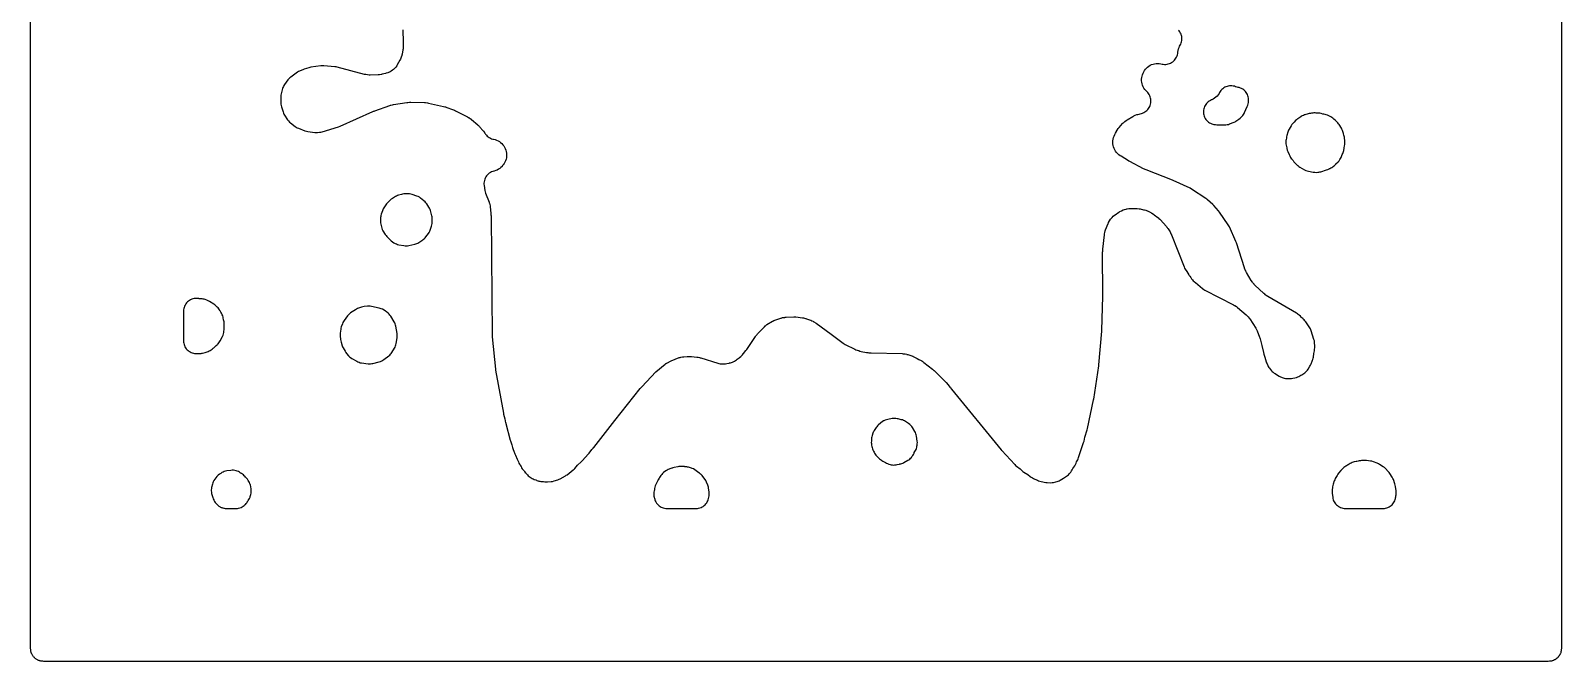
# Model space of a CAD drawing. Header units: millimetres. Extents: x 0 to 300, y 0 to 300.
# Drawn here: x -0.1 to 300.1, y -0.1 to 123.6 of the extents above; entities that cross this region are included whole.
import ezdxf

# ---------------------------------------------------------------- set-up
doc = ezdxf.new("R2010")
doc.units = ezdxf.units.MM
doc.layers.add('CUT', color=7, linetype='CONTINUOUS')

msp = doc.modelspace()

# ---------------------------------------------------------------- linework, layer by layer
at = {"layer": 'CUT'}
for points in [[(300.1485, 297.0125), (300.1485, 2.4114), (300.1339, 2.114), (300.1297, 2.0799), (300.102, 1.893), (300.1003, 1.8816), (300.099, 1.8729), (300.0988, 1.8714), (300.0921, 1.8413), (300.0901, 1.8332), (300.0714, 1.7586), (300.0401, 1.6336), (300.0327, 1.611), (300.0239, 1.5857), (300.0128, 1.5547), (299.9584, 1.4029), (299.9516, 1.3872), (299.9353, 1.3518), (299.8932, 1.2629), (299.8922, 1.2608), (299.8832, 1.2418), (299.8547, 1.1814), (299.8494, 1.172), (299.8251, 1.1303), (299.8173, 1.1173), (299.8036, 1.0943), (299.7299, 0.9714), (299.727, 0.9673), (299.6944, 0.9219), (299.6934, 0.9206), (299.6729, 0.8929), (299.5853, 0.7748), (299.5443, 0.728), (299.5181, 0.6991), (299.5162, 0.6969), (299.5148, 0.6954), (299.5145, 0.6951), (299.4969, 0.6757), (299.4228, 0.5939), (299.3763, 0.5501), (299.3171, 0.4964), (299.3158, 0.4953), (299.3012, 0.482), (299.2966, 0.4779), (299.2799, 0.4627), (299.2434, 0.4296), (299.1919, 0.3896), (299.1126, 0.3308), (299.0526, 0.2863), (299.0509, 0.2851), (299.0501, 0.2845), (299.049, 0.2836), (298.9929, 0.2481), (298.9887, 0.2456), (298.9813, 0.2412), (298.9792, 0.2399), (298.9747, 0.2372), (298.9683, 0.2334), (298.9376, 0.215), (298.8852, 0.1836), (298.8413, 0.1573), (298.7811, 0.1268), (298.6223, 0.0517), (298.5586, 0.0268), (298.5529, 0.0248), (298.5439, 0.0216), (298.5393, 0.0199), (298.5064, 0.0081), (298.3942, -0.032), (298.3274, -0.051), (298.3186, -0.0532), (298.2281, -0.0759), (298.2192, -0.0781), (298.2115, -0.08), (298.1591, -0.0931), (298.0897, -0.1058), (297.9198, -0.131), (297.8623, -0.136), (297.8479, -0.1372), (297.5872, -0.15), (2.9618, -0.15), (2.4114, -0.15), (2.2186, -0.1405), (2.1042, -0.1348), (2.0416, -0.1255), (2.04, -0.1253), (2.0246, -0.123), (1.9747, -0.1156), (1.8619, -0.0988), (1.7343, -0.0668), (1.6243, -0.0392), (1.4997, 0.0054), (1.3937, 0.0434), (1.2733, 0.1004), (1.1723, 0.1482), (1.0572, 0.2172), (0.9622, 0.2742), (0.9289, 0.2989), (0.9092, 0.3136), (0.8935, 0.3252), (0.8534, 0.3549), (0.7655, 0.4202), (0.664, 0.5122), (0.584, 0.5848), (0.5385, 0.635), (0.5334, 0.6406), (0.5141, 0.6619), (0.4907, 0.6877), (0.4195, 0.7663), (0.3353, 0.8799), (0.2736, 0.9631), (0.1992, 1.0873), (0.1477, 1.1732), (0.0837, 1.3086), (0.043, 1.3947), (-0.002, 1.5205), (-0.0057, 1.5309), (-0.009, 1.5399), (-0.0101, 1.543), (-0.0395, 1.6253), (-0.0812, 1.7918), (-0.099, 1.863), (-0.1021, 1.884), (-0.1064, 1.9128), (-0.11, 1.9369), (-0.129, 2.065), (-0.135, 2.1053), (-0.15, 2.4114), (-0.15, 297.5886)], [(72.8997, 123.7384), (72.8647, 123.3864), (72.8525, 123.161), (72.8608, 122.9354), (72.8893, 122.7114), (72.8899, 122.7081), (72.8944, 122.678), (72.9297, 122.3389), (72.9315, 122.3084), (72.9375, 122.138), (72.9572, 120.5908), (72.9551, 120.4084), (72.9539, 120.3759), (72.9231, 120.0126), (72.9188, 119.9803), (72.8902, 119.8003), (72.736, 118.9615), (72.692, 118.7549), (72.6831, 118.7183), (72.5704, 118.3469), (72.4167, 117.9905), (72.3999, 117.9568), (72.3001, 117.7705), (71.7717, 116.8474), (71.6802, 116.696), (71.6632, 116.6693), (71.4758, 116.4036), (71.2827, 116.1783), (71.0693, 115.9723), (70.8374, 115.7872), (70.5652, 115.6093), (70.538, 115.5933), (70.3834, 115.5072), (70.3819, 115.5064), (70.2364, 115.4337), (70.2101, 115.4213), (69.9345, 115.3054), (69.6499, 115.2139), (69.6218, 115.2062), (69.4641, 115.1666), (68.8282, 115.0214), (68.6535, 114.9858), (68.6222, 114.9802), (68.2688, 114.9342), (68.2371, 114.9316), (68.0591, 114.9213), (66.4726, 114.8668), (66.2883, 114.865), (66.2554, 114.8655), (65.9174, 114.8871), (65.5832, 114.9418), (65.551, 114.9487), (65.3719, 114.9918), (59.979, 116.4295), (59.7641, 116.4768), (59.5459, 116.505), (57.3457, 116.6912), (57.055, 116.6988), (56.7654, 116.6726), (54.8337, 116.3839), (54.6297, 116.3447), (54.4298, 116.2887), (53.4938, 115.9842), (53.2529, 115.8918), (52.4295, 115.5263), (52.1915, 115.405), (51.9677, 115.259), (50.8727, 114.4579), (50.6712, 114.2937), (50.4878, 114.1095), (50.3245, 113.9072), (49.6754, 113.0114), (49.5526, 112.8249), (49.4469, 112.6282), (49.3591, 112.4228), (49.2901, 112.2104), (49.0026, 111.1702), (48.9511, 110.9432), (48.9209, 110.7125), (48.9124, 110.4799), (48.9231, 109.3808), (48.9381, 109.1304), (48.9781, 108.8829), (49.0427, 108.6406), (49.3697, 107.6227), (49.4477, 107.4125), (49.5443, 107.2102), (49.6586, 107.0174), (50.2763, 106.0742), (50.4394, 105.8529), (50.6258, 105.6507), (50.8333, 105.4703), (51.7295, 104.7735), (51.9318, 104.6318), (52.147, 104.5106), (52.3732, 104.4113), (53.6768, 103.9142), (53.9649, 103.8238), (54.2618, 103.7689), (55.6041, 103.6035), (55.8641, 103.5851), (56.1247, 103.5939), (56.5286, 103.6287), (56.781, 103.6635), (57.0286, 103.7239), (60.2738, 104.6921), (60.5889, 104.8098), (66.9571, 107.6887), (67.1122, 107.7546), (67.2185, 107.797), (67.3764, 107.856), (70.3139, 108.8776), (70.4705, 108.9282), (70.4987, 108.9366), (70.8177, 109.017), (70.8465, 109.023), (71.0084, 109.0526), (73.6599, 109.4783), (73.8313, 109.5017), (73.8621, 109.5052), (74.2072, 109.5283), (74.2381, 109.529), (74.4112, 109.5286), (77.117, 109.4598), (77.2968, 109.4509), (77.3289, 109.4485), (77.6862, 109.4049), (77.7179, 109.3995), (77.8946, 109.3649), (80.8597, 108.7096), (81.0971, 108.6489), (81.2568, 108.6025), (81.4897, 108.5265), (82.6079, 108.1206), (82.832, 108.031), (82.982, 107.9653), (83.1998, 107.8615), (85.5741, 106.6347), (85.7619, 106.5308), (85.7948, 106.5113), (86.151, 106.2721), (86.1814, 106.249), (86.3487, 106.1145), (87.5612, 105.0808), (87.6689, 104.9854), (87.6878, 104.968), (87.8918, 104.7651), (87.9094, 104.7462), (88.0054, 104.6391), (88.5691, 103.9851), (88.6711, 103.8614), (88.6889, 103.8389), (88.8767, 103.5791), (88.8925, 103.5551), (88.9922, 103.3968), (88.9937, 103.3978), (89.1031, 103.2341), (89.2592, 103.0442), (89.4332, 102.8706), (89.6233, 102.7148), (89.8279, 102.5785), (90.0448, 102.4629), (90.272, 102.3692), (90.5074, 102.2983), (90.6611, 102.268), (90.6608, 102.2666), (90.6629, 102.2662), (90.9857, 102.1866), (91.2719, 102.0859), (91.5471, 101.9581), (91.8087, 101.8044), (92.0542, 101.6262), (92.2815, 101.4252), (92.4883, 101.2032), (92.6727, 100.9623), (92.8331, 100.7048), (92.9679, 100.433), (93.076, 100.1495), (93.1561, 99.8569), (93.2078, 99.5579), (93.2303, 99.2554), (93.2236, 98.952), (93.1878, 98.6508), (93.123, 98.3544), (93.03, 98.0656), (92.9096, 97.7871), (92.7629, 97.5215), (92.5749, 97.2473), (92.5553, 97.2215), (92.4511, 97.0909), (92.3451, 96.9703), (92.3239, 96.9473), (92.0954, 96.7213), (91.8686, 96.5353), (91.6254, 96.3713), (91.368, 96.2307), (91.0987, 96.1147), (90.8197, 96.0242), (90.7395, 96.0063), (90.4976, 95.9392), (90.2638, 95.8483), (90.0402, 95.7343), (89.8291, 95.5986), (89.6328, 95.4423), (89.4531, 95.2672), (89.2918, 95.0749), (89.1506, 94.8674), (89.031, 94.6469), (88.9341, 94.4154), (88.8608, 94.1754), (88.812, 93.9293), (88.7881, 93.6795), (88.7894, 93.4285), (88.8158, 93.179), (88.9703, 92.1944), (89.0239, 91.9401), (89.1036, 91.6927), (89.7793, 89.9176), (89.8323, 89.7691), (89.8412, 89.7423), (89.9212, 89.4636), (89.9775, 89.1792), (89.9818, 89.1513), (90.0026, 88.995), (90.1387, 87.7784), (90.155, 87.5887), (90.1628, 87.4597), (90.1695, 87.2695), (90.4008, 63.7213), (90.4125, 63.5027), (91.033, 57.1548), (91.062, 56.9479), (92.5965, 48.5644), (92.6035, 48.5277), (92.6049, 48.521), (92.6404, 48.3674), (92.8947, 47.4083), (93.0411, 46.6589), (93.0472, 46.6288), (93.0483, 46.6234), (93.0778, 46.4978), (93.9256, 43.2696), (93.9353, 43.2337), (93.9371, 43.2274), (93.9833, 43.0793), (94.2331, 42.3589), (94.3719, 41.8352), (94.4356, 41.6307), (94.5166, 41.4324), (94.6707, 41.0968), (94.8635, 40.5407), (94.9591, 40.3046), (95.3242, 39.5203), (95.5431, 38.9878), (95.6525, 38.7562), (95.7717, 38.559), (95.793, 38.5132), (95.8954, 38.3166), (96.0148, 38.1297), (96.068, 38.0541), (96.0722, 38.0451), (96.177, 37.842), (96.2998, 37.6493), (96.4398, 37.4686), (96.6722, 37.1954), (96.7599, 37.0707), (96.8897, 36.9019), (97.0334, 36.7449), (97.1354, 36.6508), (97.311, 36.4443), (97.4677, 36.2764), (97.6392, 36.1235), (97.824, 35.9871), (98.0445, 35.8394), (98.2304, 35.7263), (98.4254, 35.6297), (98.6281, 35.5505), (98.9608, 35.4369), (99.0842, 35.3861), (99.1049, 35.3759), (99.1454, 35.361), (99.1516, 35.3584), (99.182, 35.3474), (99.3503, 35.2853), (99.4164, 35.2684), (99.5714, 35.2275), (99.5895, 35.2244), (99.6036, 35.2208), (99.7477, 35.1786), (99.9646, 35.1355), (100.1844, 35.1117), (100.4055, 35.1074), (100.435, 35.1081), (100.7017, 35.0743), (100.965, 35.055), (101.2288, 35.0635), (101.9836, 35.1279), (102.2582, 35.1667), (102.5269, 35.2358), (103.2826, 35.4755), (103.5206, 35.5645), (103.7484, 35.6773), (104.7564, 36.2419), (104.9306, 36.349), (105.0954, 36.4699), (106.3085, 37.4392), (106.458, 37.5687), (106.5968, 37.7095), (107.1654, 38.3342), (107.8786, 38.9853), (108.0613, 39.1703), (109.3209, 40.5868), (109.3406, 40.6092), (109.3441, 40.6132), (109.424, 40.7101), (109.7756, 41.1588), (109.8297, 41.2158), (109.9771, 41.3862), (110.198, 41.666), (110.2067, 41.6755), (110.2296, 41.701), (110.2335, 41.7054), (110.3256, 41.8157), (114.4846, 47.0953), (119.4207, 53.3471), (119.5317, 53.4812), (119.6091, 53.5705), (119.7262, 53.6992), (122.5321, 56.6445), (124.3402, 58.1376), (124.4929, 58.2572), (124.5207, 58.2778), (124.6037, 58.333), (124.6331, 58.3488), (125.5257, 58.8049), (127.0805, 59.4255), (127.2452, 59.4867), (127.3753, 59.5199), (127.4068, 59.5272), (127.7619, 59.5911), (127.7938, 59.5953), (127.9733, 59.6144), (128.6769, 59.6721), (128.8611, 59.6827), (128.894, 59.6837), (129.2628, 59.6776), (129.2957, 59.6755), (129.4794, 59.6588), (130.5748, 59.5323), (130.7478, 59.5082), (130.7786, 59.5032), (131.1203, 59.4311), (131.1505, 59.4232), (131.3184, 59.3753), (134.6458, 58.3413), (134.8711, 58.2826), (135.1009, 58.2452), (135.3331, 58.2293), (135.8715, 58.2175), (136.1634, 58.2282), (136.452, 58.2728), (136.8697, 58.3627), (136.9706, 58.3902), (137.1386, 58.4292), (137.335, 58.4923), (137.5256, 58.5714), (137.9516, 58.7692), (138.1394, 58.8662), (138.3183, 58.9787), (138.487, 59.1059), (138.8258, 59.3846), (138.9388, 59.4607), (139.1507, 59.6407), (139.2172, 59.7113), (139.3263, 59.8097), (139.4813, 59.9777), (139.6203, 60.1591), (139.6822, 60.248), (140.1687, 60.8259), (140.3257, 61.0334), (142.042, 63.5659), (142.1337, 63.6952), (142.1506, 63.718), (142.3499, 63.9644), (142.3686, 63.9856), (142.4759, 64.1023), (143.8154, 65.4984), (143.9586, 65.6399), (143.9848, 65.6644), (144.2296, 65.8701), (144.2958, 65.9133), (145.3924, 66.5926), (145.425, 66.6068), (145.6352, 66.6908), (146.8522, 67.1349), (147.0301, 67.1948), (147.0621, 67.2047), (147.3354, 67.2744), (147.694, 67.3186), (147.8083, 67.3327), (147.9067, 67.3448), (148.0608, 67.3638), (149.5962, 67.4398), (149.7798, 67.4443), (149.8126, 67.4444), (149.9533, 67.4375), (151.2846, 67.2691), (151.4523, 67.2399), (151.4864, 67.233), (151.8641, 67.1364), (151.8973, 67.126), (152.0819, 67.0631), (152.8248, 66.7882), (152.8899, 66.7623), (153.1334, 66.655), (153.339, 66.5559), (153.367, 66.5408), (153.5211, 66.4524), (153.9462, 66.1953), (156.9058, 64.0659), (159.2596, 62.2668), (159.4568, 62.1305), (159.6661, 62.0138), (161.5662, 61.0705), (161.7629, 60.9832), (161.9664, 60.9131), (162.1752, 60.8608), (162.1782, 60.8602), (162.2991, 60.8032), (162.531, 60.7205), (162.77, 60.6611), (163.8604, 60.4464), (164.0697, 60.4144), (164.281, 60.4001), (164.4787, 60.3952), (164.5407, 60.3853), (164.7613, 60.3699), (170.8428, 60.2148), (171.0296, 60.2054), (171.0629, 60.2029), (171.4038, 60.16), (171.7388, 60.0833), (171.771, 60.0742), (171.9496, 60.019), (172.7167, 59.7608), (172.8679, 59.7063), (172.8947, 59.6959), (173.0047, 59.6481), (173.3855, 59.4504), (173.5044, 59.3887), (173.7508, 59.2608), (174.1227, 59.0678), (174.5219, 58.8517), (174.6567, 58.7751), (174.6805, 58.7609), (174.9399, 58.5914), (174.9625, 58.5753), (175.0867, 58.4826), (176.8018, 57.1475), (177.037, 56.9339), (177.0975, 56.879), (177.2267, 56.7617), (177.5249, 56.491), (179.4483, 54.5246), (179.8385, 54.0734), (180.1996, 53.6557), (180.3142, 53.5231), (180.5295, 53.274), (190.2445, 41.3338), (190.2651, 41.3089), (190.2688, 41.3044), (190.3589, 41.2024), (192.9224, 38.4525), (193.0744, 38.3028), (193.2386, 38.1666), (193.945, 37.6299), (194.337, 37.2539), (194.5222, 37.0929), (194.7222, 36.9508), (195.4545, 36.4831), (195.9201, 36.1294), (196.1349, 35.9832), (196.3636, 35.8601), (196.62, 35.7388), (196.6216, 35.7378), (196.8372, 35.6147), (197.0639, 35.5137), (197.1712, 35.4781), (197.373, 35.3827), (197.5908, 35.292), (197.8161, 35.2222), (198.7095, 34.9913), (198.9958, 34.9348), (199.2868, 34.9121), (199.9571, 34.8992), (200.2374, 34.9095), (200.5149, 34.9511), (200.993, 35.0506), (201.2148, 35.1075), (201.4304, 35.1844), (201.6382, 35.2808), (201.8362, 35.3957), (202.4758, 35.8072), (202.6951, 35.9176), (202.8999, 36.0332), (203.0929, 36.1674), (203.2724, 36.3192), (203.4367, 36.4719), (203.6382, 36.6823), (203.7663, 36.8519), (203.8909, 36.997), (204.051, 37.2046), (204.1885, 37.4277), (204.3327, 37.6919), (204.6822, 38.2153), (204.8317, 38.4706), (204.95, 38.7418), (205.0403, 38.9879), (205.2557, 39.3825), (205.363, 39.6043), (205.4479, 39.8357), (205.993, 41.5824), (206.4262, 42.7621), (206.5147, 43.0585), (206.6918, 43.8216), (207.1426, 45.2661), (207.2032, 45.4993), (208.3862, 51.1592), (208.3918, 51.1868), (208.3928, 51.1917), (208.413, 51.3083), (209.3833, 57.8401), (209.3872, 57.8673), (209.3879, 57.8721), (209.4009, 57.9867), (210.0002, 64.6013), (210.0026, 64.6302), (210.003, 64.6354), (210.0097, 64.7573), (210.2106, 71.479), (210.2116, 71.57), (210.1559, 80.1298), (210.1606, 80.3442), (210.168, 80.4898), (210.185, 80.7039), (210.4877, 83.4964), (210.5097, 83.6645), (210.5144, 83.6945), (210.5758, 84), (210.6646, 84.2988), (210.6745, 84.3275), (210.7337, 84.4864), (211.2244, 85.7174), (211.3036, 85.9015), (211.3186, 85.934), (211.4906, 86.2595), (211.6964, 86.5648), (211.7179, 86.5934), (211.8429, 86.75), (211.8744, 86.7875), (211.9844, 86.9123), (212.0045, 86.9342), (212.2214, 87.1497), (212.4566, 87.3451), (212.4803, 87.3631), (212.615, 87.4607), (213.2988, 87.9332), (213.4739, 88.0472), (213.5057, 88.0666), (213.8437, 88.2483), (214.1998, 88.3913), (214.235, 88.4032), (214.4347, 88.4646), (214.7583, 88.5544), (214.9323, 88.5981), (214.9636, 88.6052), (215.2884, 88.6626), (215.6172, 88.6886), (215.6492, 88.6896), (215.8287, 88.6909), (216.743, 88.6757), (216.92, 88.6685), (216.9516, 88.6665), (217.3035, 88.6272), (217.3348, 88.6222), (217.509, 88.5901), (218.1776, 88.4507), (218.3306, 88.4154), (218.3578, 88.4085), (218.6345, 88.3261), (218.9033, 88.2209), (218.929, 88.2096), (219.0713, 88.1433), (219.6013, 87.8827), (219.7655, 87.7969), (219.7944, 87.7809), (220.109, 87.5855), (220.1362, 87.5667), (220.2859, 87.4576), (220.9512, 86.9471), (221.0856, 86.839), (221.1092, 86.8191), (221.3624, 86.5848), (221.3841, 86.5629), (221.5023, 86.4372), (222.6049, 85.2107), (222.7008, 85.0997), (222.7176, 85.0795), (222.896, 84.8468), (222.9111, 84.8254), (222.9934, 84.7039), (223.2736, 84.2722), (223.3726, 84.1111), (223.3895, 84.0818), (223.5624, 83.7457), (223.5763, 83.7149), (223.6498, 83.5407), (226.1197, 77.2487), (226.23, 77.0066), (226.3653, 76.7776), (226.6636, 76.3291), (227.0339, 75.7024), (227.1356, 75.5441), (227.249, 75.3939), (227.4482, 75.1496), (227.6108, 74.9051), (227.7557, 74.7088), (227.919, 74.5276), (228.0992, 74.3631), (228.1086, 74.3553), (228.1513, 74.3081), (228.341, 74.1372), (229.754, 72.9891), (229.9813, 72.8247), (229.9825, 72.8241), (229.99, 72.8185), (230.2235, 72.6821), (235.8468, 69.7938), (236.0357, 69.6898), (236.0688, 69.6703), (236.427, 69.4307), (236.4577, 69.4076), (236.6259, 69.2727), (238.3056, 67.8448), (238.4423, 67.7227), (238.4662, 67.7003), (238.7005, 67.4579), (238.9099, 67.1939), (238.929, 67.1672), (239.0322, 67.0156), (240.1762, 65.2416), (240.189, 65.2208), (240.3571, 64.9224), (240.4669, 64.7063), (240.4809, 64.6751), (240.5545, 64.4979), (240.8746, 63.668), (240.9429, 63.4756), (240.9856, 63.3437), (241.0433, 63.1479), (241.4023, 61.7946), (241.7041, 60.4246), (241.7915, 60.1208), (242.0036, 59.5275), (242.2418, 58.6295), (242.3101, 58.4124), (242.3978, 58.2025), (242.546, 57.8888), (242.6443, 57.7016), (242.7581, 57.5234), (242.8865, 57.3555), (243.2884, 56.8736), (243.442, 56.7056), (243.6102, 56.5523), (243.7917, 56.4149), (243.9849, 56.2946), (244.2402, 56.1513), (244.8107, 55.8047), (245.022, 55.6899), (245.2252, 55.6036), (245.3471, 55.5424), (245.5634, 55.4581), (245.7865, 55.3941), (246.0145, 55.3511), (246.2456, 55.3294), (246.4777, 55.3293), (246.6302, 55.3363), (246.9463, 55.3299), (247.2181, 55.3392), (247.4873, 55.3779), (247.8625, 55.4529), (248.157, 55.5308), (248.4399, 55.6438), (248.6628, 55.7491), (248.853, 55.8492), (249.0339, 55.9652), (249.0668, 55.9905), (249.2161, 56.0563), (249.4182, 56.1687), (249.6091, 56.2994), (249.787, 56.4471), (250.0373, 56.6753), (250.196, 56.8334), (250.3398, 57.0051), (250.4677, 57.189), (250.8192, 57.7462), (250.945, 57.9704), (251.0471, 58.2063), (251.1166, 58.3927), (251.1757, 58.5117), (251.2614, 58.7363), (251.3078, 58.9053), (251.3715, 59.0759), (251.4461, 59.3108), (251.4973, 59.5519), (251.6041, 60.2147), (251.6727, 60.5209), (251.7173, 60.7867), (251.7292, 60.9907), (251.7456, 61.0923), (251.7747, 61.373), (251.772, 61.6552), (251.7216, 62.4173), (251.6849, 62.7092), (251.6142, 62.9947), (251.0907, 64.6781), (251.0179, 64.8808), (250.928, 65.0765), (250.8216, 65.2637), (250.6994, 65.4411), (250.5284, 65.6678), (250.4087, 65.8631), (249.9911, 66.4671), (249.8471, 66.6556), (249.6858, 66.8297), (249.5088, 67.0034), (249.4463, 67.0774), (249.2475, 67.2664), (249.1979, 67.3086), (248.9545, 67.5475), (248.7246, 67.7471), (248.5193, 67.8855), (248.3534, 68.0146), (248.171, 68.1327), (242.5299, 71.4461), (242.3488, 71.5595), (242.3171, 71.5807), (241.9757, 71.8376), (241.9466, 71.8622), (241.7874, 72.0048), (240.0274, 73.6747), (239.9027, 73.7987), (239.881, 73.8214), (239.6497, 74.0862), (239.6301, 74.1108), (239.5241, 74.2511), (239.2869, 74.5804), (238.374, 76.1071), (238.2149, 76.4194), (238.148, 76.5578), (238.1365, 76.5828), (238.0199, 76.8672), (238.0105, 76.893), (237.961, 77.0386), (236.3982, 81.9652), (236.3015, 82.2208), (235.0263, 85.1027), (234.9249, 85.3064), (234.8054, 85.4999), (233.1083, 87.988), (232.8947, 88.2589), (231.9615, 89.2876), (231.7682, 89.4787), (230.7242, 90.4042), (230.581, 90.522), (230.4294, 90.6288), (227.5982, 92.4712), (227.2926, 92.6409), (223.9981, 94.1796), (223.9691, 94.1929), (223.9638, 94.1953), (223.8398, 94.2473), (218.6923, 96.2461), (218.4926, 96.3304), (218.3586, 96.3916), (218.1639, 96.4873), (215.4688, 97.9113), (215.3827, 97.9582), (215.3245, 97.9909), (215.2397, 98.0401), (213.763, 98.922), (213.6068, 99.0206), (213.5794, 99.0389), (213.3066, 99.2406), (213.077, 99.4483), (212.869, 99.6775), (212.6845, 99.9261), (212.5253, 100.1916), (212.393, 100.4715), (212.2889, 100.763), (212.2139, 101.0633), (212.1689, 101.3696), (212.1541, 101.6788), (212.1698, 101.988), (212.2159, 102.2941), (212.2918, 102.5942), (212.3969, 102.8854), (212.5443, 103.1946), (212.6029, 103.3063), (212.6736, 103.4522), (212.7775, 103.6854), (212.7933, 103.7183), (212.9809, 104.0581), (213.2055, 104.3747), (213.229, 104.4041), (213.3654, 104.5655), (214.0657, 105.3483), (214.1962, 105.4869), (214.2201, 105.5111), (214.4786, 105.7468), (214.7596, 105.9551), (214.7879, 105.974), (214.949, 106.0754), (216.0683, 106.7408), (216.2231, 106.8279), (216.2512, 106.8428), (216.5464, 106.9824), (216.8536, 107.0934), (216.8839, 107.1028), (217.0549, 107.1512), (217.7618, 107.3332), (217.9947, 107.4055), (218.2195, 107.5001), (218.4339, 107.6161), (218.6361, 107.7525), (218.824, 107.908), (218.9958, 108.081), (219.15, 108.2699), (219.2851, 108.473), (219.3997, 108.6882), (219.4928, 108.9136), (219.5635, 109.147), (219.6111, 109.3862), (219.6352, 109.6288), (219.6355, 109.8727), (219.6121, 110.1154), (219.5652, 110.3547), (219.4951, 110.5883), (219.4026, 110.8139), (219.2886, 111.0295), (219.1541, 111.2329), (219.0005, 111.4223), (218.8847, 111.5396), (218.8853, 111.5402), (218.6092, 111.8194), (218.4178, 112.0545), (218.2498, 112.307), (218.107, 112.5745), (217.9906, 112.8545), (217.9017, 113.1444), (217.8411, 113.4415), (217.8094, 113.743), (217.8069, 114.0462), (217.8337, 114.3483), (217.8938, 114.6703), (217.9623, 114.919), (218.078, 115.2329), (218.2102, 115.506), (218.3688, 115.766), (218.5518, 116.0095), (218.7575, 116.2341), (218.9839, 116.4378), (219.229, 116.6186), (219.4905, 116.7749), (219.7658, 116.9051), (220.0524, 117.0081), (220.3477, 117.0829), (220.6488, 117.1288), (220.9529, 117.1453), (221.2572, 117.1324), (221.5589, 117.09), (221.8196, 117.0272), (222.0584, 116.9819), (222.3003, 116.9599), (222.5433, 116.9615), (222.785, 116.9867), (223.023, 117.0353), (223.2553, 117.1067), (223.4795, 117.2003), (223.6935, 117.3153), (223.8954, 117.4505), (224.0832, 117.6047), (224.2552, 117.7763), (224.4097, 117.9639), (224.5452, 118.1655), (224.6606, 118.3794), (224.7546, 118.6034), (224.8264, 118.8355), (224.8754, 119.0735), (224.9376, 119.4739), (224.9677, 119.642), (224.9738, 119.6719), (225.05, 119.9764), (225.1446, 120.2467), (225.2633, 120.5074), (225.3827, 120.7165), (225.4946, 120.9372), (225.5841, 121.1679), (225.6503, 121.4064), (225.6927, 121.6502), (225.7107, 121.897), (225.7043, 122.1443), (225.6734, 122.3899), (225.6184, 122.6311), (225.5399, 122.8658), (225.4385, 123.0915), (225.3153, 123.3061), (225.1715, 123.5075), (225.0085, 123.6937)]]:
    msp.add_lwpolyline(points, dxfattribs=at)
for points in [[(229.9354, 107.989), (229.9149, 107.7475), (229.9179, 107.5051), (229.9444, 107.2642), (229.994, 107.027), (230.0664, 106.7956), (230.1609, 106.5724), (230.2765, 106.3594), (230.4122, 106.1586), (230.5667, 105.9719), (230.7386, 105.801), (230.9262, 105.6475), (231.1278, 105.513), (231.3415, 105.3986), (231.5653, 105.3054), (231.797, 105.2343), (231.9755, 105.1889), (232.2676, 105.1329), (232.5643, 105.1119), (234.113, 105.0949), (234.3491, 105.1035), (234.5833, 105.1343), (234.8135, 105.1871), (235.0378, 105.2613), (235.9242, 105.6022), (236.1243, 105.6894), (236.3161, 105.7937), (236.498, 105.9143), (236.8934, 106.2021), (237.1179, 106.3863), (237.3194, 106.5953), (237.627, 106.9537), (237.7705, 107.1375), (237.8962, 107.334), (238.003, 107.5413), (238.539, 108.7122), (238.636, 108.9575), (238.7066, 109.2116), (238.75, 109.4718), (238.775, 109.6928), (238.79, 109.9107), (238.786, 110.129), (238.763, 110.3461), (238.721, 110.5604), (238.7175, 110.5752), (238.6499, 110.8059), (238.5605, 111.029), (238.4501, 111.2425), (238.3197, 111.4444), (238.1705, 111.6328), (238.0039, 111.8061), (237.8215, 111.9625), (237.6249, 112.1007), (237.4159, 112.2194), (237.1964, 112.3175), (236.9686, 112.394), (236.7345, 112.4483), (236.5131, 112.4886), (236.1921, 112.5814), (235.9912, 112.6513), (235.7554, 112.7085), (235.5151, 112.7425), (235.2726, 112.753), (235.0303, 112.74), (234.7903, 112.7036), (234.555, 112.644), (234.3266, 112.5619), (234.1073, 112.4581), (233.899, 112.3335), (233.7038, 112.1893), (233.5236, 112.0268), (233.3599, 111.8476), (233.2143, 111.6534), (233.0883, 111.446), (232.9813, 111.2489), (232.8037, 110.9881), (232.6009, 110.7465), (232.3749, 110.5263), (232.128, 110.33), (231.8627, 110.1593), (231.5816, 110.0161), (231.5074, 109.9873), (231.286, 109.8886), (231.0752, 109.769), (230.877, 109.6295), (230.6932, 109.4714), (230.5256, 109.2963), (230.3758, 109.1058), (230.2451, 108.9017), (230.1347, 108.6859), (230.0458, 108.4604), (229.9792, 108.2274)], [(247.4222, 98.2295), (247.5246, 98.0961), (247.6819, 97.8591), (247.816, 97.6758), (247.9662, 97.5054), (248.1312, 97.3493), (248.3097, 97.2088), (248.4029, 97.1484), (248.4145, 97.1362), (248.633, 96.9545), (248.8707, 96.7988), (249.7556, 96.2887), (250.0046, 96.1631), (250.2662, 96.066), (250.5368, 95.9986), (251.4855, 95.8181), (251.7847, 95.7797), (252.0864, 95.7776), (252.373, 95.7929), (252.5775, 95.8123), (252.7798, 95.8484), (252.9784, 95.9011), (254.1006, 96.2483), (254.3425, 96.337), (254.574, 96.4502), (254.6696, 96.5099), (254.7153, 96.5291), (254.9062, 96.6295), (255.1225, 96.7554), (255.2971, 96.867), (255.4618, 96.9926), (255.6155, 97.1314), (255.8763, 97.3873), (255.9, 97.4091), (255.9115, 97.4218), (256.3413, 97.8435), (256.5365, 98.0586), (256.7054, 98.295), (256.8242, 98.4835), (256.9285, 98.6654), (257.0171, 98.8554), (257.0896, 99.0522), (257.1651, 99.2873), (257.2544, 99.4776), (257.3358, 99.672), (257.4006, 99.8725), (257.4483, 100.0778), (257.5271, 100.4971), (257.5398, 100.5489), (257.5486, 100.6111), (257.6144, 100.9612), (257.6523, 101.2626), (257.6534, 101.5663), (257.6485, 101.6527), (257.6556, 101.8543), (257.6348, 102.1302), (257.6105, 102.315), (257.6046, 102.4176), (257.5715, 102.7044), (257.5262, 102.8973), (257.4983, 103.0443), (257.4136, 103.3164), (257.3836, 103.3963), (257.2621, 103.806), (257.1894, 104.0163), (257.0982, 104.2193), (256.9894, 104.4134), (256.5329, 105.1489), (256.4141, 105.3234), (256.281, 105.4872), (256.1346, 105.6392), (255.9646, 105.8014), (255.9077, 105.8614), (255.8305, 105.9293), (255.5389, 106.2076), (255.3412, 106.3774), (255.1269, 106.5258), (254.8984, 106.651), (254.2517, 106.9626), (254.0199, 107.0603), (253.7794, 107.1342), (253.5327, 107.1835), (253.3822, 107.2058), (253.0086, 107.3091), (252.7653, 107.3635), (252.5178, 107.3934), (252.2685, 107.3985), (252.1125, 107.3939), (252.0733, 107.3997), (251.8433, 107.423), (251.6122, 107.4249), (251.3818, 107.4054), (251.1614, 107.3661), (251.1242, 107.3604), (250.9446, 107.3456), (250.6859, 107.2965), (250.4441, 107.2235), (250.2517, 107.1842), (250.0196, 107.125), (249.8476, 107.063), (249.743, 107.0343), (249.5301, 106.9542), (249.3253, 106.8552), (249.1303, 106.7379), (249.0592, 106.6906), (249.0296, 106.6754), (248.8473, 106.5608), (248.7976, 106.5232), (248.6235, 106.4189), (248.4214, 106.2682), (248.4081, 106.256), (248.2102, 106.1085), (248.0138, 105.9264), (247.7397, 105.6433), (247.7326, 105.6369), (247.7214, 105.6244), (247.4691, 105.3639), (247.2778, 105.1416), (247.1138, 104.8984), (246.7391, 104.2656), (246.637, 104.0749), (246.5518, 103.876), (246.4842, 103.6705), (246.293, 102.9928), (246.2348, 102.7351), (246.2042, 102.4728), (246.2027, 102.4498), (246.1535, 102.2262), (246.1147, 102.002), (246.0965, 101.7751), (246.099, 101.5476), (246.1105, 101.3442), (246.1377, 101.0917), (246.1904, 100.8434), (246.268, 100.6017), (246.2877, 100.5493), (246.3088, 100.4231), (246.3767, 100.1277), (246.4799, 99.8428), (246.7381, 99.2454), (246.8481, 99.0223), (246.9706, 98.8256), (247.0307, 98.7176), (247.1696, 98.5169), (247.3274, 98.3308)], [(70.1931, 82.7024), (70.3787, 82.5244), (70.5815, 82.3664), (71.133, 81.9806), (71.3604, 81.8391), (71.6017, 81.7227), (71.854, 81.6327), (72.1146, 81.5703), (73.0558, 81.3976), (73.3061, 81.3646), (73.5584, 81.357), (73.8102, 81.3749), (74.0589, 81.4181), (75.2083, 81.6782), (75.426, 81.7379), (75.6374, 81.817), (75.8409, 81.9149), (76.0347, 82.0307), (76.7793, 82.5227), (76.9564, 82.6512), (77.1215, 82.7946), (77.2735, 82.9519), (77.4111, 83.1219), (77.8762, 83.7507), (78.0233, 83.9736), (78.1458, 84.2109), (78.2423, 84.4599), (78.4957, 85.2343), (78.5642, 85.4884), (78.6057, 85.7483), (78.6196, 86.0111), (78.6198, 86.8108), (78.6091, 87.043), (78.5768, 87.2731), (78.5234, 87.4992), (78.3028, 88.27), (78.2227, 88.5051), (78.1197, 88.7311), (77.9947, 88.9457), (77.5751, 89.5906), (77.4109, 89.8147), (77.2228, 90.0192), (77.0132, 90.2015), (76.3445, 90.7208), (76.1132, 90.8805), (75.8654, 91.0132), (75.6043, 91.1172), (74.7037, 91.4185), (74.4374, 91.4915), (74.1647, 91.5347), (73.8889, 91.5475), (73.2648, 91.5421), (73.0388, 91.5299), (72.8148, 91.4973), (72.5948, 91.4446), (72.0328, 91.2829), (71.8214, 91.2116), (71.6171, 91.1218), (71.4217, 91.0141), (70.8398, 90.6588), (70.6111, 90.5011), (70.4014, 90.319), (69.8649, 89.7983), (69.6768, 89.5943), (69.5125, 89.3708), (69.153, 88.8199), (69.0438, 88.6359), (68.9508, 88.4432), (68.8746, 88.2433), (68.6418, 87.5443), (68.5815, 87.3325), (68.5401, 87.1163), (68.5179, 86.8973), (68.4838, 86.3026), (68.4813, 86.0721), (68.5, 85.8424), (68.5398, 85.6153), (68.6551, 85.0984), (68.7312, 84.8293), (68.8368, 84.5704), (68.9707, 84.3249), (69.4269, 83.5895), (69.5686, 83.3847), (69.73, 83.1949)], [(35.764, 61.3755), (35.8344, 61.4325), (35.9296, 61.4976), (36.116, 61.6534), (36.2702, 61.7956), (36.4211, 61.9471), (36.5092, 62.0523), (36.6302, 62.1685), (36.7784, 62.3388), (36.9105, 62.5219), (37.0256, 62.7161), (37.4861, 63.5801), (37.5987, 63.8215), (37.6849, 64.0735), (37.7439, 64.3332), (37.7749, 64.5977), (37.7949, 64.9133), (37.8086, 64.9837), (37.8316, 65.2081), (37.8326, 65.2888), (37.8486, 65.4485), (37.8468, 65.7152), (37.841, 65.7666), (37.8356, 65.9516), (37.8099, 66.167), (37.8079, 66.226), (37.7909, 66.4451), (37.7548, 66.6618), (37.6998, 66.8746), (37.6849, 66.9233), (37.6426, 67.1783), (37.5958, 67.3986), (37.5293, 67.6138), (37.4437, 67.8222), (37.348, 68.0062), (37.2961, 68.1341), (37.1668, 68.3739), (37.0123, 68.5981), (36.988, 68.6295), (36.8765, 68.822), (36.7532, 69.0142), (36.6129, 69.1943), (36.4566, 69.3609), (36.2773, 69.5354), (36.1233, 69.6734), (36.0372, 69.7385), (35.9966, 69.7723), (35.817, 69.8969), (34.9144, 70.4665), (34.6666, 70.6038), (34.405, 70.7123), (34.1054, 70.817), (33.9011, 70.8787), (33.6923, 70.9228), (33.4805, 70.9489), (32.9397, 70.9923), (32.838, 71.0108), (32.554, 71.0456), (32.2679, 71.0478), (31.9834, 71.0173), (31.9417, 71.0104), (31.6963, 70.957), (31.4576, 70.8793), (31.2278, 70.778), (31.0094, 70.6542), (30.8045, 70.509), (30.6152, 70.3441), (30.4433, 70.161), (30.2907, 69.9616), (30.1589, 69.7478), (30.0492, 69.522), (29.9627, 69.2862), (29.9003, 69.043), (29.8626, 68.7948), (29.85, 68.544), (29.85, 68.5316), (29.85, 68.312), (29.85, 68.3028), (29.85, 62.8278), (29.85, 62.8031), (29.85, 62.7938), (29.85, 62.7326), (29.8616, 62.4924), (29.8962, 62.2544), (29.9535, 62.0209), (30.0329, 61.7939), (30.1339, 61.5756), (30.2553, 61.368), (30.3961, 61.173), (30.555, 60.9925), (30.7305, 60.8281), (30.921, 60.6813), (31.1247, 60.5535), (31.3398, 60.4458), (31.5642, 60.3594), (31.7959, 60.2948), (32.0327, 60.2529), (32.2724, 60.2338), (32.7715, 60.2183), (33.0391, 60.2244), (33.3045, 60.259), (33.471, 60.2991), (33.6, 60.3122), (33.847, 60.3627), (34.0878, 60.4379), (34.6602, 60.6489), (34.8713, 60.7379), (35.0733, 60.8458), (35.2646, 60.9717), (35.4436, 61.1147), (35.6654, 61.3091)], [(61.8472, 60.2251), (62.2312, 59.7909), (62.4178, 59.6012), (62.6235, 59.4325), (62.8459, 59.2866), (63.8187, 58.7202), (64.0443, 58.6038), (64.2805, 58.5108), (64.5249, 58.4423), (64.775, 58.3989), (66.0676, 58.2418), (66.2984, 58.2246), (66.5298, 58.2287), (66.7597, 58.2542), (66.9864, 58.3009), (68.2578, 58.6248), (68.4996, 58.6996), (68.7326, 58.7985), (68.9545, 58.9204), (69.1628, 59.0642), (70.1232, 59.8013), (70.2928, 59.9438), (70.4492, 60.1009), (70.591, 60.2712), (70.7172, 60.4533), (71.2283, 61.2658), (71.3509, 61.4842), (71.451, 61.7137), (71.5276, 61.9521), (71.58, 62.197), (71.7605, 63.3112), (71.7898, 63.5907), (71.7876, 63.8717), (71.7538, 64.1506), (71.4969, 65.5893), (71.4443, 65.8202), (71.37, 66.0451), (71.2748, 66.2619), (71.1595, 66.4688), (70.4839, 67.5566), (70.3409, 67.7629), (70.1779, 67.9539), (69.9967, 68.1275), (69.6844, 68.3979), (69.461, 68.5703), (69.2196, 68.7164), (68.8571, 68.9087), (68.6473, 69.0078), (68.4293, 69.087), (68.2048, 69.1457), (66.7196, 69.461), (66.4588, 69.5021), (66.1952, 69.5155), (65.9315, 69.501), (65.2613, 69.4285), (65.0143, 69.3892), (64.7725, 69.3254), (64.2012, 69.1437), (63.9781, 69.0609), (63.7639, 68.9572), (63.5606, 68.8337), (62.6328, 68.2077), (62.4085, 68.0372), (62.2049, 67.8426), (62.0244, 67.6263), (61.3639, 66.7374), (61.2204, 66.5218), (61.1, 66.2925), (61.004, 66.0521), (60.8038, 65.464), (60.7363, 65.2286), (60.6922, 64.9878), (60.5957, 64.2618), (60.5745, 63.9889), (60.5833, 63.7153), (60.6449, 63.0084), (60.6855, 62.7274), (60.7578, 62.4528), (60.9818, 61.7632), (61.0654, 61.542), (61.1696, 61.3297), (61.5299, 60.6753), (61.6761, 60.4414)], [(165.0979, 41.3344), (165.2011, 41.1065), (165.3265, 40.89), (165.3278, 40.888), (165.4265, 40.7024), (165.5393, 40.5112), (165.6686, 40.3309), (165.8133, 40.1627), (165.824, 40.1513), (165.9886, 39.9677), (166.0437, 39.9179), (166.1735, 39.7799), (166.3506, 39.6093), (166.5437, 39.4569), (166.7508, 39.3243), (166.7696, 39.3135), (166.8202, 39.2722), (167.0478, 39.1071), (167.2924, 38.9685), (167.5511, 38.8583), (167.5851, 38.846), (167.7434, 38.7553), (167.9689, 38.6407), (168.2048, 38.5496), (168.4488, 38.4827), (168.6959, 38.4283), (168.9302, 38.3882), (169.1672, 38.3706), (169.4048, 38.3756), (169.6409, 38.4031), (169.8733, 38.4529), (170.2717, 38.5583), (170.3381, 38.5692), (170.5505, 38.6136), (170.7582, 38.6762), (170.9598, 38.7566), (171.1536, 38.8542), (171.9281, 39.2873), (172.1227, 39.4081), (172.3054, 39.5463), (172.4747, 39.7006), (172.6292, 39.8697), (172.7426, 40.0059), (172.904, 40.2226), (173.0411, 40.4556), (173.1523, 40.7019), (173.1888, 40.7961), (173.4442, 41.2444), (173.5426, 41.4358), (173.6242, 41.6351), (173.6883, 41.8405), (173.7345, 42.0508), (173.7677, 42.2407), (173.7994, 42.5024), (173.8034, 42.766), (173.7796, 43.0285), (173.6354, 44.0287), (173.5872, 44.2749), (173.5145, 44.515), (173.4182, 44.7466), (173.2992, 44.9674), (172.8508, 45.7073), (172.6965, 45.9332), (172.5184, 46.1409), (172.3186, 46.3278), (172.0996, 46.4918), (171.4925, 46.8967), (171.2929, 47.0167), (171.0831, 47.1177), (170.8647, 47.1987), (170.6398, 47.259), (170.4164, 47.3078), (170.2457, 47.3611), (170.0359, 47.4072), (169.8518, 47.4314), (169.8302, 47.4361), (169.5966, 47.4757), (169.3603, 47.493), (169.1234, 47.4879), (168.8881, 47.4603), (168.0103, 47.3152), (167.7503, 47.2578), (167.4978, 47.1731), (167.2558, 47.062), (167.1463, 47.0045), (166.8847, 46.846), (166.6444, 46.6567), (166.1351, 46.2024), (165.9764, 46.0478), (165.8322, 45.8797), (165.7033, 45.6995), (165.3512, 45.158), (165.2426, 44.9743), (165.1501, 44.782), (165.0743, 44.5825), (164.926, 44.1356), (164.8652, 43.9205), (164.8238, 43.7009), (164.8022, 43.4784), (164.7783, 43.0188), (164.7765, 42.7986), (164.7941, 42.5792), (164.8052, 42.5142), (164.8053, 42.5088), (164.8364, 42.2609), (164.8922, 42.0174), (164.9476, 41.821), (164.9533, 41.7947), (165.0121, 41.5721), (165.085, 41.3725)], [(256.8206, 30.0337), (257.048, 29.9539), (257.282, 29.8964), (257.5205, 29.8616), (257.7613, 29.85), (257.8164, 29.85), (265.1555, 29.85), (265.1742, 29.85), (265.417, 29.8618), (265.6574, 29.8972), (265.8934, 29.9557), (266.1225, 30.0368), (266.3426, 30.1399), (266.5518, 30.2638), (266.7478, 30.4074), (266.929, 30.5694), (267.0937, 30.7483), (267.2401, 30.9423), (267.3671, 31.1495), (267.4733, 31.3682), (267.5578, 31.5961), (267.6197, 31.8311), (267.6315, 31.9039), (267.636, 31.9197), (267.6767, 32.1345), (267.6985, 32.3521), (267.7068, 32.5007), (267.73, 32.7071), (267.7445, 32.9136), (267.742, 33.1206), (267.7223, 33.3266), (267.6074, 34.162), (267.5599, 34.4123), (267.4871, 34.6564), (267.1897, 35.4957), (267.0871, 35.7424), (266.9589, 35.9767), (266.5236, 36.6798), (266.3688, 36.902), (266.1908, 37.1061), (265.6412, 37.6717), (265.4314, 37.8643), (265.2009, 38.0319), (264.496, 38.4854), (264.2733, 38.613), (264.0387, 38.7171), (263.284, 39.0066), (262.9916, 39.0986), (262.6901, 39.1541), (261.8919, 39.2511), (261.6164, 39.2692), (261.3405, 39.2568), (261.2157, 39.2443), (261.1417, 39.2453), (260.9343, 39.231), (260.7288, 39.1995), (260.6848, 39.1909), (260.5046, 39.1728), (260.2732, 39.1385), (260.046, 39.0828), (259.8733, 39.0318), (259.529, 38.9642), (259.3179, 38.9132), (259.1121, 38.8441), (258.913, 38.7574), (258.7222, 38.6537), (258.3443, 38.4266), (258.2092, 38.3573), (257.9795, 38.2234), (257.8538, 38.1311), (257.6639, 38.004), (257.4768, 37.8507), (257.3546, 37.729), (257.2283, 37.6254), (257.0639, 37.4779), (256.9132, 37.3165), (256.4211, 36.7405), (256.2671, 36.5406), (256.1341, 36.3263), (255.787, 35.6986), (255.6852, 35.4927), (255.6027, 35.2783), (255.3737, 34.5901), (255.3031, 34.3331), (255.2603, 34.07), (255.1834, 33.3603), (255.1689, 33.0707), (255.1881, 32.7815), (255.2805, 32.0405), (255.3218, 31.8031), (255.3858, 31.5707), (255.4719, 31.3456), (255.5793, 31.1298), (255.7069, 30.9253), (255.8537, 30.7341), (256.0181, 30.5579), (256.1988, 30.3984), (256.394, 30.257), (256.6019, 30.1351)], [(35.8174, 31.4575), (35.9396, 31.2307), (36.0846, 31.0177), (36.2507, 30.8207), (36.4179, 30.642), (36.6019, 30.4644), (36.8031, 30.3066), (36.8951, 30.2486), (36.8961, 30.2479), (36.8976, 30.247), (37.0194, 30.1702), (37.0974, 30.1315), (37.1023, 30.1286), (37.1128, 30.1238), (37.2485, 30.0565), (37.3117, 30.0329), (37.3189, 30.0295), (37.3408, 30.022), (37.488, 29.9669), (37.5359, 29.9543), (37.544, 29.9515), (37.581, 29.9426), (37.7354, 29.9022), (37.768, 29.8971), (37.7755, 29.8953), (37.8375, 29.8864), (37.9881, 29.8631), (38.0055, 29.8622), (38.0113, 29.8613), (38.1646, 29.854), (38.2434, 29.85), (38.2493, 29.85), (40.0838, 29.85), (40.157, 29.85), (40.4067, 29.8625), (40.6539, 29.8999), (40.8961, 29.9618), (41.131, 30.0475), (41.3561, 30.1563), (41.5692, 30.287), (41.7681, 30.4384), (41.951, 30.6089), (41.9903, 30.6493), (42.1548, 30.8367), (42.2999, 31.0397), (42.4241, 31.256), (42.4496, 31.3063), (42.517, 31.3906), (42.6648, 31.5962), (42.791, 31.8157), (42.8944, 32.0468), (42.9434, 32.1732), (43.0154, 32.3873), (43.0679, 32.607), (43.1003, 32.8305), (43.1268, 33.098), (43.1389, 33.359), (43.1238, 33.6198), (43.1059, 33.7816), (43.0719, 33.9998), (43.034, 34.1529), (43.0337, 34.1548), (42.9802, 34.3824), (42.9058, 34.6039), (42.875, 34.683), (42.7734, 34.9101), (42.6496, 35.126), (42.5051, 35.3286), (42.5049, 35.3287), (42.5008, 35.337), (42.3652, 35.5747), (42.2044, 35.7961), (42.0205, 35.9986), (41.848, 36.1511), (41.759, 36.2533), (41.5906, 36.4138), (41.4081, 36.5579), (41.213, 36.6845), (41.1076, 36.7396), (41.0376, 36.7949), (40.8331, 36.9406), (40.6149, 37.0651), (40.3853, 37.167), (40.1467, 37.2454), (39.9015, 37.2994), (39.652, 37.3286), (39.4009, 37.3325), (39.1506, 37.3113), (38.3169, 37.1981), (38.0735, 37.1527), (37.8359, 37.0834), (37.6062, 36.991), (37.3868, 36.8763), (37.1462, 36.735), (36.8961, 36.567), (36.6681, 36.3702), (36.3741, 36.0838), (36.1683, 35.8571), (35.9917, 35.6069), (35.8148, 35.3205), (35.6887, 35.0902), (35.5875, 34.8479), (35.5123, 34.5964), (35.3635, 33.9836), (35.3185, 33.7502), (35.2958, 33.5136), (35.2958, 33.276), (35.3182, 33.0394), (35.3631, 32.806), (35.5104, 32.1972), (35.5771, 31.9692), (35.6652, 31.7487), (35.7738, 31.5374), (35.8034, 31.4913)], [(131.3627, 30.0327), (131.5808, 30.1334), (131.7883, 30.2547), (131.9832, 30.3953), (132.1637, 30.554), (132.3281, 30.7293), (132.4749, 30.9195), (132.6028, 31.123), (132.7105, 31.3378), (132.7971, 31.5619), (132.8618, 31.7933), (132.904, 32.0299), (132.9417, 32.3218), (132.9601, 32.5373), (132.9598, 32.7134), (132.9654, 32.8447), (132.9442, 33.1328), (132.8569, 33.7942), (132.8214, 33.9979), (132.7691, 34.198), (132.7006, 34.3931), (132.4628, 34.9894), (132.3791, 35.1766), (132.2803, 35.3564), (132.1671, 35.5274), (131.74, 36.1186), (131.5724, 36.3262), (131.3836, 36.5148), (131.2729, 36.604), (131.2666, 36.611), (131.2169, 36.6548), (131.1568, 36.7117), (131.1207, 36.7396), (131.0653, 36.7886), (130.9768, 36.8511), (130.961, 36.8633), (130.1392, 37.437), (129.8925, 37.5887), (129.63, 37.7108), (129.4749, 37.7724), (129.2818, 37.84), (129.0838, 37.8915), (128.8823, 37.9267), (128.7141, 37.9491), (128.579, 37.9857), (128.3623, 38.0243), (128.1898, 38.0396), (128.1097, 38.0523), (127.9042, 38.0675), (127.7021, 38.0742), (127.6811, 38.076), (127.6499, 38.0759), (127.5522, 38.0791), (127.3397, 38.077), (127.3158, 38.0748), (127.241, 38.075), (127.0319, 38.0579), (126.825, 38.0233), (126.1055, 37.8718), (125.833, 37.7982), (125.6889, 37.7411), (125.6632, 37.7353), (125.4344, 37.6721), (125.2126, 37.5874), (125.1888, 37.5756), (125.1664, 37.5692), (124.9314, 37.4749), (124.7071, 37.3573), (124.4958, 37.2176), (124.0365, 36.8793), (123.836, 36.715), (123.6537, 36.5307), (123.4914, 36.3286), (123.3509, 36.1108), (123.2483, 35.9321), (123.1401, 35.7608), (122.954, 35.4313), (122.915, 35.3697), (122.8904, 35.3188), (122.6114, 34.8249), (122.4855, 34.569), (122.3895, 34.3003), (122.3085, 34.0246), (122.245, 33.7538), (122.212, 33.4776), (122.2079, 33.4123), (122.1809, 33.3085), (122.129, 33.0558), (122.1034, 32.7992), (122.1044, 32.5413), (122.132, 32.2849), (122.1858, 32.0326), (122.1932, 32.005), (122.2154, 31.8821), (122.2809, 31.6497), (122.3123, 31.556), (122.3993, 31.3325), (122.5073, 31.1184), (122.6353, 30.9156), (122.7822, 30.726), (122.9466, 30.5513), (123.1269, 30.3932), (123.3216, 30.2531), (123.5288, 30.1323), (123.7466, 30.032), (123.973, 29.9529), (124.206, 29.8959), (124.4433, 29.8615), (124.6829, 29.85), (124.689, 29.85), (124.7668, 29.85), (124.8672, 29.85), (130.2828, 29.85), (130.3877, 29.85), (130.42, 29.85), (130.4246, 29.85), (130.6646, 29.8615), (130.9024, 29.8961), (131.1358, 29.9533)]]:
    msp.add_lwpolyline(points, close=True, dxfattribs=at)

doc.saveas('drawing.dxf')
